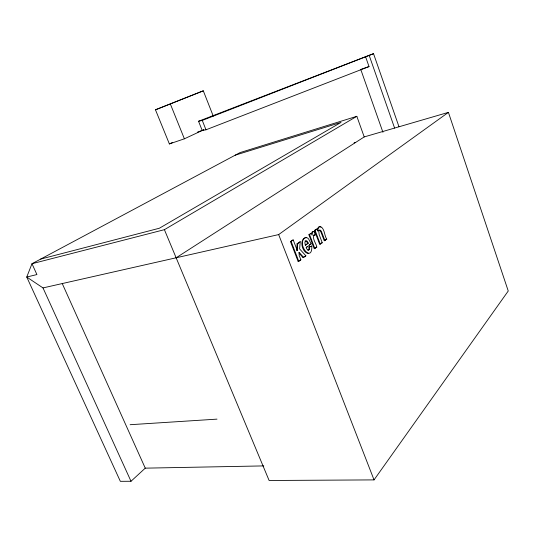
<?xml version="1.0" encoding="UTF-8"?>
<svg xmlns="http://www.w3.org/2000/svg" width="535" height="535" viewBox="0 0 535 535"><rect width="100%" height="100%" fill="white"/><g stroke="black" fill="none" stroke-linecap="round" stroke-linejoin="round"><path stroke-width="0.8" d="M296.678 249.878L297.072 243.753L300.229 241.706L299.627 248.942L305.88 255.797L303.071 257.649L298.677 252.754L299.339 252.62L303.726 257.516M296.631 250.647L297.286 250.507L297.734 243.612L300.229 241.706M299.339 252.62L299.105 255.215L300.871 259.796L298.169 261.548L290.485 241.653L292.558 240.101L293.22 239.954L297.286 250.507M311.457 233.855L312.246 231.789L313.777 231.521M317.088 229.803L318.445 227.074L320.385 226.499C324.865 228.532 324.17 235.567 326.751 239.152L324.263 240.757L320.893 231.936L320.03 230.491L319.234 230.19M263.775 465.905L145.259 468.152L131.008 481.266L120.342 481.326L26.75 277.036L31.98 263.722L164.405 229.675L269.112 480.49L374.039 479.895L508.25 291L448.417 112.37L364.215 136.927L176.142 257.79M298.169 261.548L300.871 259.796M303.071 257.649L305.88 255.797M314.874 248.24L316.8 247.083C316.198 243.298 312.126 238.991 313.925 235.132L315.055 235.046L314.426 231.374L312.5 232.09L312.112 235.219L311.357 233.227L308.902 234.745L314.239 248.748L316.8 247.083M324.263 240.757L326.751 239.152M320.933 227.161L319.743 226.646L318.465 227.589L317.629 231.066L316.854 229.034L314.446 230.525L319.703 244.388L322.224 242.763L319.154 234.524L318.813 231.421A3.203 1.772 77.6 0 1 319.876 230.043L320.672 230.351L321.542 231.789L324.912 240.616M306.174 247.364L307.404 246.401M309.25 244.963L311.136 243.86L308.662 239.071A6.4 3.638 77.9 0 0 306.067 237.52C298.563 238.944 302.188 253.349 308.601 253.456M311.136 243.86L306.214 247.712L306.916 249.089L308.461 250.213L309.551 249.497L309.651 246.949L311.831 246.04C312.36 263.969 295.902 243.505 305.217 237.667M305.304 245.07L308.32 243.097L306.943 240.971L305.592 240.917L304.856 242.636L305.371 245.391L308.32 243.097M308.902 234.745L311.357 233.227M314.446 230.525L316.854 229.034M290.485 241.653L293.22 239.954M364.215 136.927L356.832 116.309L240.061 152.589L31.98 263.722L36.915 274.562L26.75 277.036L43.001 287.917L278.661 234.584L448.417 112.37M164.405 229.675L356.832 116.309M365.659 56.977L369.023 66.574L205.988 129.798L202.21 130.487L198.538 121.258L202.27 120.415L373.524 53.674L398.976 126.708M213.298 116.209L203.3 90.816L155.471 109.802L169.374 143.935L184.381 138.812L203.695 129.798M169.374 143.935L172.37 142.544M307.806 250.347L308.896 249.631L308.996 247.09L311.831 246.04M155.471 109.802L203.3 90.816M198.538 121.258L373.524 53.674M203.768 129.885L197.522 132.098M313.276 235.28L315.055 235.046M369.023 66.574L360.764 69.456L382.933 132.265M304.937 241.058L306.287 241.111L307.672 243.231M235.213 155.177L341.009 122.415L159.363 228.238L40.68 259.074M354.076 142.872L355.681 142.404M297.072 243.753L297.734 243.612M321.582 242.897L322.224 242.763M308.996 247.09L309.651 246.949M130.119 424.71L217.003 419.132M43.001 287.917L131.008 481.266M62.254 283.583L145.259 468.152M170.398 104.118L184.381 138.812M202.27 120.415L205.988 129.798M278.661 234.584L374.039 479.895M291.147 241.512L298.831 261.421M309.551 234.604L314.888 248.614M315.088 230.378L320.351 244.254M369.284 55.68L394.596 128.066M305.411 237.66A6.393 3.645 78 0 1 306.274 237.848M318.432 230.859A3.197 1.772 77.6 0 1 318.847 230.371"/></g></svg>
